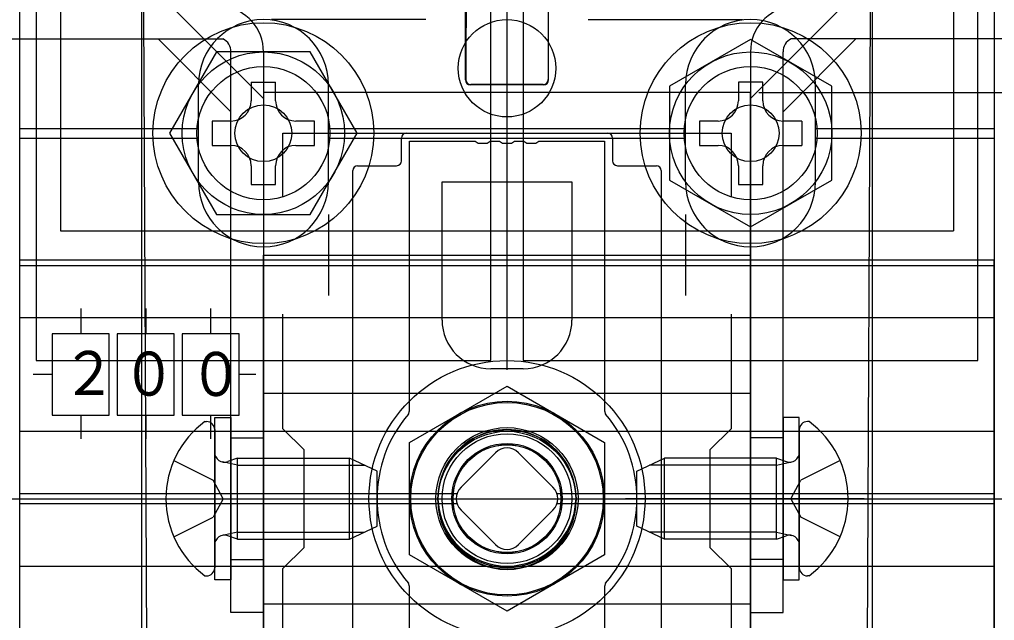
# Model space of a CAD drawing. Units: millimetres, scale not verified. Extents: x -875 to 875, y -1300 to 1294.
# Drawn here: x 417 to 477, y -358.6 to -321.6 of the extents above; entities that cross this region are included whole.
import ezdxf
from ezdxf.enums import TextEntityAlignment as Align

# ---------------------------------------------------------------- set-up
doc = ezdxf.new("R2010")
doc.units = ezdxf.units.MM
doc.header["$LTSCALE"] = 8
for name, color, linetype in [('0-2_YKK_11', 7, 'Continuous'), ('0-3_YKK_12', 2, 'Continuous'), ('0-4_YKK_13', 4, 'Continuous'), ('0-5_YKK_D', 6, 'Continuous'), ('0-7_YSS_K', 3, 'Continuous')]:
    doc.layers.add(name, color=color, linetype=linetype)
doc.styles.add('ＭＳ ゴシック', font='')
doc.styles.get('ＭＳ ゴシック').set_extended_font_data('MS Gothic')

msp = doc.modelspace()

# ---------------------------------------------------------------- linework, layer by layer
at = {"layer": '0-2_YKK_11'}
for p, q in [((436, -333.65), (436, -338.65)), ((458, -333.65), (458, -338.65)), ((433.5, -336.15), (438.5, -336.15)), ((455.5, -336.15), (460.5, -336.15))]:
    msp.add_line(p, q, dxfattribs=at)
msp.add_lwpolyline([(432, -326.15), (432, -376.15), (462, -376.15), (462, -326.15)], close=True, dxfattribs=at)
for points in [[(433.2, -332.517), (433.2, -328.65), (460.8, -328.65), (460.8, -332.517)], [(433.2, -362.517), (433.2, -355.45), (434.5, -354.15), (434.5, -348.15), (433.2, -346.85), (433.2, -339.783)], [(460.8, -339.783), (460.8, -346.85), (459.5, -348.15), (459.5, -354.15), (460.8, -355.45), (460.8, -362.517)]]:
    msp.add_lwpolyline(points, dxfattribs=at)
at = {"layer": '0-3_YKK_12'}
msp.add_circle((447, -351.15), 6, dxfattribs=at)
at = {"layer": '0-4_YKK_13'}
for p, q in [((444.448, -323.962), (444.448, -320.35)), ((424.5, -321.15), (424.5, -389.152)), ((424.625, -321.15), (424.934, -388.714)), ((432, -326.507), (426.343, -320.85)), ((462, -326.507), (467.657, -320.85)), ((469.066, -388.714), (469.375, -321.15)), ((469.5, -389.152), (469.5, -321.15)), ((442.001, -321.65), (432.5, -321.65)), ((451.999, -321.65), (461.5, -321.65)), ((402, -322.85), (429.5, -322.85)), ((425.515, -322.85), (430, -327.336)), ((468.485, -322.85), (464, -327.336)), ((492, -322.85), (464.5, -322.85)), ((430, -358.15), (430, -323.65)), ((444.448, -325.368), (444.448, -323.962)), ((464, -358.15), (464, -323.65)), ((428, -331.65), (428, -325.65)), ((431.25, -325.5), (431.25, -326.65)), ((431.25, -325.5), (432.75, -325.5)), ((432.75, -326.65), (432.75, -325.5)), ((436, -331.65), (436, -325.65)), ((449.252, -325.668), (444.748, -325.668)), ((449.235, -325.65), (444.765, -325.65)), ((458, -331.65), (458, -325.65)), ((462.75, -325.5), (461.25, -325.5)), ((461.25, -325.5), (461.25, -326.65)), ((462.75, -326.65), (462.75, -325.5)), ((466, -331.65), (466, -325.65)), ((417, -328.35), (428, -328.35)), ((428.85, -327.9), (428.85, -329.4)), ((430, -327.9), (428.85, -327.9)), ((435.15, -327.9), (434, -327.9)), ((435.15, -329.4), (435.15, -327.9)), ((436, -328.35), (458, -328.35)), ((460, -327.9), (458.85, -327.9)), ((465.15, -327.9), (464, -327.9)), ((465.15, -327.9), (465.15, -329.4)), ((466, -328.35), (477, -328.35)), ((417, -328.95), (428, -328.95)), ((436, -328.95), (458, -328.95)), ((440.5, -330.35), (440.5, -328.95)), ((440.8, -328.65), (453.2, -328.65)), ((453.5, -328.95), (453.5, -330.35)), ((466, -328.95), (477, -328.95)), ((428.85, -329.4), (430, -329.4)), ((434, -329.4), (435.15, -329.4)), ((464, -329.4), (465.15, -329.4)), ((431.25, -330.65), (431.25, -331.8)), ((437.8, -330.65), (440.2, -330.65)), ((453.8, -330.65), (456.2, -330.65)), ((461.25, -330.65), (461.25, -331.8)), ((462.75, -331.8), (462.75, -330.65)), ((437.5, -371.35), (437.5, -330.95)), ((456.5, -330.95), (456.5, -371.35)), ((461.25, -331.8), (462.75, -331.8)), ((477, -336.791), (477, -336.442)), ((477, -365.681), (477, -336.791)), ((420.75, -339.441), (420.75, -341)), ((424.75, -339.441), (424.75, -341)), ((428.75, -339.441), (428.75, -341)), ((417, -340), (477, -340)), ((448, -343.15), (446, -343.15)), ((419, -343.5), (417.829, -343.5)), ((431.535, -343.5), (430.5, -343.5)), ((420.75, -346), (420.75, -347.475)), ((424.75, -346), (424.75, -347.475)), ((428.4, -346.4), (428.5, -346.4)), ((428.75, -346), (428.75, -347.475)), ((465.6, -346.4), (465.5, -346.4)), ((417, -347), (477, -347)), ((429, -346.9), (429, -355.4)), ((465, -346.9), (465, -355.4)), ((430, -347.4), (432, -347.4)), ((464, -347.4), (462, -347.4)), ((426.488, -348.8), (428.905, -350.005)), ((430.4, -348.65), (429.805, -348.867)), ((430.4, -353.65), (430.4, -348.65)), ((437.3, -353.65), (437.3, -348.65)), ((439, -349.45), (437.3, -348.65)), ((444.172, -350.443), (446.293, -348.322)), ((447.707, -348.322), (449.828, -350.443)), ((455, -349.45), (456.7, -348.65)), ((456.7, -353.65), (456.7, -348.65)), ((463.6, -353.65), (463.6, -348.65)), ((463.6, -348.65), (464.195, -348.867)), ((467.512, -348.8), (465.095, -350.005)), ((430.4, -349.083), (429.477, -348.89)), ((463.6, -349.083), (464.523, -348.89)), ((429.514, -351.15), (428.905, -350.005)), ((439, -352.85), (439, -349.45)), ((455, -352.85), (455, -349.45)), ((464.486, -351.15), (465.095, -350.005)), ((443.925, -350.85), (417, -350.85)), ((425, -351.15), (439.699, -351.15)), ((429.514, -351.15), (428.905, -352.295)), ((477, -350.85), (450.075, -350.85)), ((469, -351.15), (454.301, -351.15)), ((464.486, -351.15), (465.095, -352.295)), ((417, -351.45), (443.925, -351.45)), ((450.075, -351.45), (477, -351.45)), ((426.488, -353.5), (428.905, -352.295)), ((446.293, -353.979), (444.172, -351.857)), ((449.828, -351.857), (447.707, -353.979)), ((467.512, -353.5), (465.095, -352.295)), ((437.3, -353.65), (439, -352.85)), ((456.7, -353.65), (455, -352.85)), ((430.4, -353.217), (429.477, -353.411)), ((430.4, -353.65), (429.805, -353.434)), ((463.6, -353.217), (464.523, -353.411)), ((463.6, -353.65), (464.195, -353.434)), ((417, -355.3), (477, -355.3)), ((430, -354.9), (432, -354.9)), ((464, -354.9), (462, -354.9)), ((428.4, -355.9), (428.5, -355.9)), ((465.6, -355.9), (465.5, -355.9))]:
    msp.add_line(p, q, dxfattribs=at)
for points in [[(477, -252.45), (477, -449.85), (417, -449.85), (417, -252.45)], [(418, -342.65), (446, -342.65), (446, -314.65), (418, -314.65)], [(448, -342.65), (476, -342.65), (476, -314.65), (448, -314.65)], [(467, -325.764), (462, -322.877), (457, -325.764), (457, -331.537), (462, -334.424), (467, -331.537)], [(429.113, -323.65), (426.226, -328.65), (429.113, -333.65), (434.887, -333.65), (437.774, -328.65), (434.887, -323.65)], [(462, -336.15), (462, -366.15), (432, -366.15), (432, -336.15)], [(419, -346), (422.5, -346), (422.5, -341), (419, -341)], [(423, -346), (426.5, -346), (426.5, -341), (423, -341)], [(427, -346), (430.5, -346), (430.5, -341), (427, -341)], [(441, -347.686), (447, -344.222), (453, -347.686), (453, -354.614), (447, -358.079), (441, -354.614)], [(432, -357.65), (432, -344.65), (462, -344.65), (462, -357.65)], [(430, -346.15), (430, -356.15), (429, -356.15), (429, -346.15)], [(464, -346.15), (464, -356.15), (465, -356.15), (465, -346.15)]]:
    msp.add_lwpolyline(points, close=True, dxfattribs=at)
for points in [[(449.501, -312.488), (449.531, -323.962), (449.534, -325.35)], [(449.552, -325.368), (449.552, -323.962), (449.552, -313.591)], [(419.5, -314.65), (419.5, -334.65), (474.5, -334.65)], [(419.5, -314.65), (474.5, -314.65), (474.5, -334.65)], [(444.479, -320.35), (444.469, -323.962), (444.466, -325.35)], [(432, -323.65), (432, -358.15), (430, -358.15)], [(462, -323.65), (462, -358.15), (464, -358.15)], [(458.85, -327.9), (458.85, -329.4), (460, -329.4)], [(440.928, -345.942), (441, -345.747), (441, -329.15), (445.042, -329.15), (445.225, -329.27), (445.775, -329.27), (445.958, -329.15), (446.542, -329.15), (446.725, -329.27), (447.275, -329.27), (447.458, -329.15), (448.042, -329.15), (448.225, -329.27), (448.775, -329.27), (448.958, -329.15), (453, -329.15)], [(453, -329.15), (453, -345.747), (453.072, -345.942)], [(431.25, -331.8), (432.75, -331.8), (432.75, -330.65)], [(443, -340.15), (443, -331.65), (451, -331.65), (451, -340.15)], [(417, -336.791), (417, -336.442), (477, -336.442)], [(417, -365.681), (417, -336.791), (477, -336.791)], [(430.4, -348.65), (434.5, -348.65), (437.3, -348.65)], [(463.6, -348.65), (459.5, -348.65), (456.7, -348.65)], [(430.4, -349.083), (434.5, -349.083), (438.22, -349.083)], [(463.6, -349.083), (459.5, -349.083), (455.78, -349.083)], [(430.4, -353.217), (434.5, -353.217), (438.22, -353.217)], [(463.6, -353.217), (459.5, -353.217), (455.78, -353.217)], [(430.4, -353.65), (434.5, -353.65), (437.3, -353.65)], [(463.6, -353.65), (459.5, -353.65), (456.7, -353.65)], [(453.072, -356.359), (453, -356.554), (453, -373.15), (448.958, -373.15), (448.775, -373.03), (448.225, -373.03), (448.042, -373.15), (447.458, -373.15), (447.275, -373.03), (446.725, -373.03), (446.542, -373.15), (445.958, -373.15), (445.775, -373.03), (445.225, -373.03), (445.042, -373.15), (441, -373.15), (441, -356.554), (440.928, -356.359)]]:
    msp.add_lwpolyline(points, dxfattribs=at)
for centre, radius in [((447, -324.65), 3), ((432, -328.65), 6.8), ((462, -328.65), 6.8), ((432, -328.65), 5), ((462, -328.65), 5), ((432, -328.65), 4.1), ((462, -328.65), 4.1), ((432, -328.65), 1.75), ((462, -328.65), 1.75), ((447, -351.15), 8.5), ((447, -351.15), 8.5), ((447, -351.15), 5.928), ((447, -351.15), 4.375), ((447, -351.15), 4.25), ((447, -351.15), 4.25), ((447, -351.247), 4.245), ((447, -351.15), 4), ((447, -351.15), 4), ((447, -351.15), 4), ((447, -351.15), 3.4), ((447, -351.15), 3.324), ((447, -351.15), 3.32)]:
    msp.add_circle(centre, radius, dxfattribs=at)
for centre, radius, start, end in [((429.229, -323.608), 2.771, 359.13451, 84.38609), ((464.771, -323.608), 2.771, 95.61391, 180.86549), ((432, -325.65), 4, 0, 180), ((462, -325.65), 4, 0, 180), ((429.168, -323.614), 0.833, 357.50978, 66.50099), ((464.832, -323.614), 0.833, 113.49901, 182.49022), ((430, -326.65), 1.25, 270, 0), ((434, -326.65), 1.25, 180, 270), ((460, -326.65), 1.25, 270, 0), ((464, -326.65), 1.25, 180, 270), ((430, -330.65), 1.25, 0, 90), ((434, -330.65), 1.25, 90, 180), ((460, -330.65), 1.25, 0, 90), ((464, -330.65), 1.25, 90, 180), ((432, -331.65), 4, 180, 0), ((462, -331.65), 4, 180, 0), ((446, -340.15), 3, 180.00001, 269.99999), ((448, -340.15), 3, 270.00001, 359.99999), ((431.9, -351.15), 5.9, 126.38156, 233.61844), ((428.5, -346.9), 0.5, 0, 90), ((447, -351.15), 8, 139.3793, 220.6207), ((447, -351.15), 8, 319.3793, 40.6207), ((465.5, -346.9), 0.5, 90, 180), ((462.1, -351.15), 5.9, 306.38156, 53.61844), ((447, -351.15), 4.25, 359.99999, 180.00001), ((447, -349.029), 1, 45, 135), ((429.6, -348.303), 0.6, 180, 289.96957), ((464.4, -348.303), 0.6, 250.03043, 0), ((444.879, -351.15), 1, 135, 225), ((449.121, -351.15), 1, 315, 45), ((446.999, -351.048), 4.25, 183.27666, 357.50585), ((429.6, -353.998), 0.6, 70.03043, 180), ((464.4, -353.998), 0.6, 0, 109.96957), ((447, -353.272), 1, 225, 315), ((428.5, -355.4), 0.5, 270, 0), ((465.5, -355.4), 0.5, 180, 270)]:
    msp.add_arc(centre, radius, start, end, dxfattribs=at)
for centre, major_axis, ratio, start_param, end_param in [((444.748, -325.368), (0.212, 0.212), 0.999695, 2.356347, 3.926839), ((444.766, -325.349), (-0.123, -0.275), 0.996125, 5.132377, 6.702869), ((449.234, -325.349), (0.123, -0.275), 0.996125, 5.863502, 7.433993), ((449.252, -325.368), (-0.212, 0.212), 0.999695, 2.356347, 3.926839), ((440.8, -328.95), (-0.212, 0.212), 0.999695, 5.497939, 7.068431), ((453.2, -328.95), (0.212, 0.212), 0.999695, 5.497939, 7.068431), ((437.8, -330.95), (-0.212, 0.212), 0.999695, 5.497939, 7.068431), ((440.2, -330.35), (0.212, -0.212), 0.999695, 5.497939, 7.068431), ((453.8, -330.35), (-0.212, -0.212), 0.999695, 5.497939, 7.068431), ((456.2, -330.95), (0.212, 0.212), 0.999695, 5.497939, 7.068431)]:
    msp.add_ellipse(centre, major_axis=major_axis, ratio=ratio, start_param=start_param, end_param=end_param, dxfattribs=at)
at = {"layer": '0-5_YKK_D'}
for p, q in [((447, -343.222), (447, -130.15)), ((447, -343.222), (447, -130.15)), ((462.5, -326.15), (523, -326.15))]:
    msp.add_line(p, q, dxfattribs=at)
at = {"layer": '0-7_YSS_K'}
msp.add_line((-153, -351.15), (841.228, -351.15), dxfattribs=at)

# ---------------------------------------------------------------- texts
at = {"layer": '0-4_YKK_13', "style": 'ＭＳ ゴシック', "width": 0.9}
for s, p in [('２', (419.594, -345.582)), ('０', (423.283, -345.622)), ('０', (427.42, -345.641))]:
    msp.add_text(s, height=2.711, dxfattribs=at).set_placement(p, align=Align.BOTTOM_LEFT)

doc.saveas('drawing.dxf')
